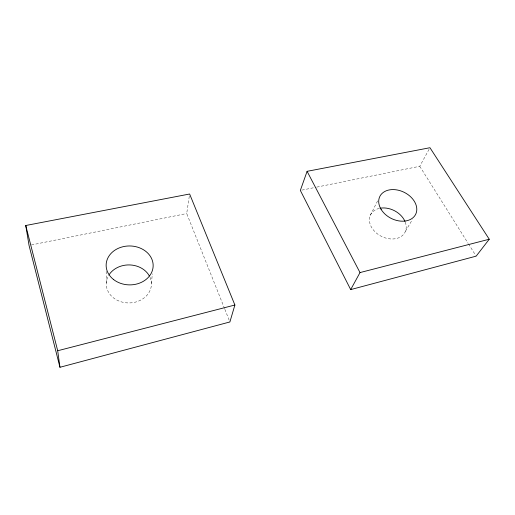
<?xml version="1.0" encoding="UTF-8"?>
<svg xmlns="http://www.w3.org/2000/svg" width="515" height="515" viewBox="0 0 515 515"><rect width="100%" height="100%" fill="white"/><g stroke="black" fill="none" stroke-linecap="round" stroke-linejoin="round"><path stroke-width="0.39" stroke-dasharray="2.58 1.93" d="M151.423 283.45L152.324 273.851M224.566 308.594L186.7 213.525L189.507 194.786M370.304 215.283L377.81 200.477M316.841 187.093L419.751 166.274L429.207 149.099M405.472 231.229L412.406 219.551M301.912 190.112L316.055 187.254M31.421 244.953L186.7 213.525M419.751 166.274L468.038 243.209M468.47 243.891L475.731 255.466M224.862 309.335L229.89 321.959M106.174 271.308L106.264 283.752M405.26 222.132A19.325 14.388 27 0 1 394.529 238.863A19.325 14.388 27 0 1 371.019 226.355A19.325 14.388 27 0 1 379.388 208.369M150 277.263A22.583 19.016 -0.1 0 1 126.851 302.878A22.583 19.016 -0.1 0 1 109.412 274.25"/><path stroke-width="0.77" d="M234.892 305.022L229.89 321.959L59.959 367.279L29.052 245.43L25.75 225.506L189.623 194.007L234.892 305.022L57.699 350.747L59.959 367.279M307.095 171.328L300.342 190.428L350.689 289.597L476.163 256.148L489.25 239.23L429.961 147.721L307.095 171.328L360.011 272.577L350.689 289.597M360.011 272.577L489.25 239.23M25.75 225.506L57.699 350.747M380.096 208.227A19.325 14.388 27 0 1 404.99 221.456M109.412 274.25A22.583 19.016 -0.1 0 1 130.005 264.942A22.583 19.016 -0.1 0 1 149.356 275.963M381.106 209.373A20.014 14.562 26.6 0 0 414.092 216.648A20.014 14.562 26.6 0 0 398.031 190.144A20.014 14.562 26.6 0 0 381.106 209.373M113.48 279.471A23.516 19.467 1 0 0 152.517 270.072A23.516 19.467 1 0 0 122.937 246.73A23.516 19.467 1 0 0 113.48 279.471"/></g></svg>
